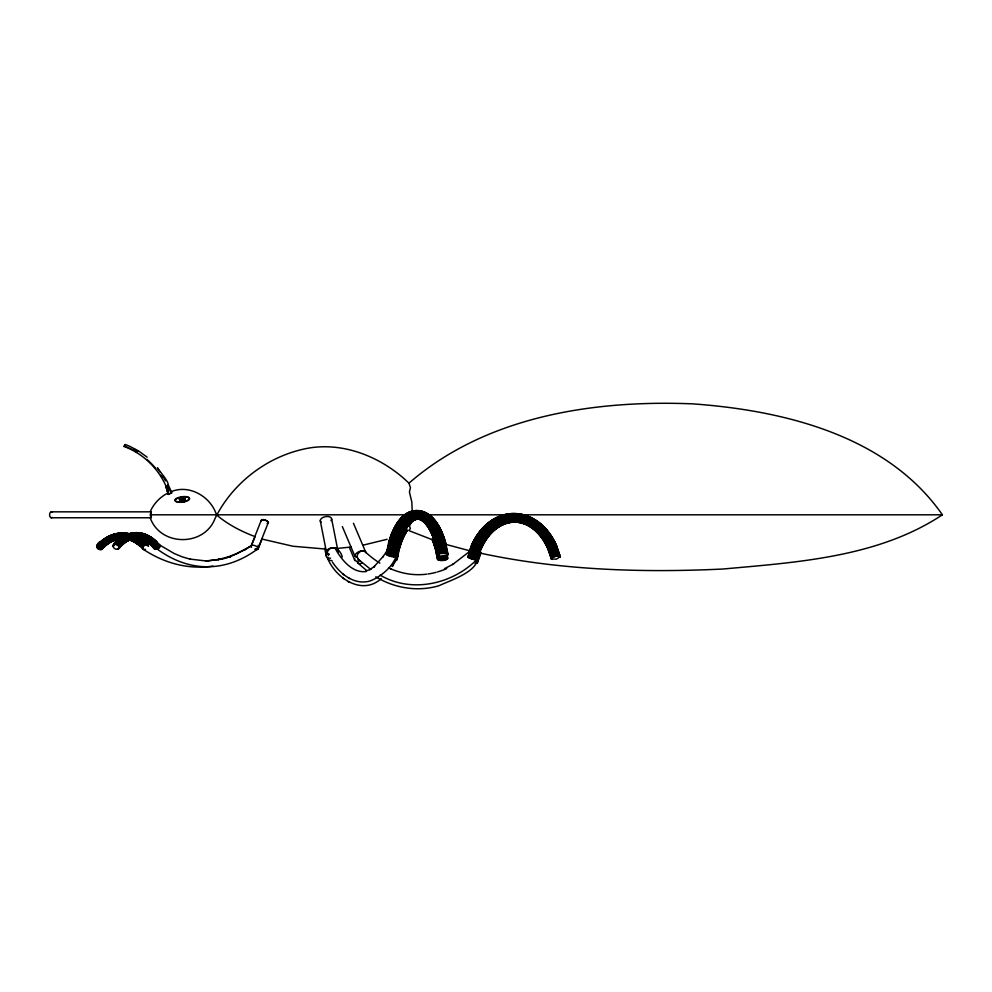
<?xml version="1.0" encoding="UTF-8"?>
<svg xmlns="http://www.w3.org/2000/svg" width="992" height="992" viewBox="0 0 992 992"><rect width="100%" height="100%" fill="white"/><g stroke="black" fill="none" stroke-linecap="round" stroke-linejoin="round"><path stroke-width="1.49" d="M153.958 548.365L153.785 547.113M147.87 542.438A57.127 33.716 90 0 1 151.02 545.154L154.355 548.812L156.414 549.258L159.737 547.076L159.762 545.253L158.088 544.348M527.707 516.82A62.756 46.178 -90 0 1 556.524 545.513L560.344 556.611L556.376 559.178L551.292 558.918L547.609 547.844A58.23 42.842 -90 0 0 474.176 547.844L470.493 558.521L475.54 559.575L477.636 559.178L481.356 548.216A57.511 42.309 -90 0 1 500.675 525.152M129.53 539.412A57.238 38.093 -90 0 1 139.364 545.389L143.431 549.419C140.219 546.84 147.684 542.227 148.552 546.257L148.106 545.836M475.255 563.617L477.412 563.022L475.689 561.323M397.073 554.962C396.267 558.26 388.393 556.524 386.235 554.144L388.666 542.649A62.533 28.26 -90 0 1 437.1 542.649L439.456 553.722C432.661 561.807 462.458 551.168 439.456 553.722M386.52 554.602L388.827 543.715A60.438 27.317 90 0 1 435.637 543.715L437.943 554.602M387.178 552.482L388.442 546.493M387.165 555.074L389.447 544.298A59.309 26.809 90 0 1 435.389 544.298L437.67 555.074M388.12 555.532L390.389 544.856A58.23 26.313 -90 0 1 435.5 544.856L437.757 555.532M389.335 555.942L391.58 545.352A57.263 25.879 90 0 1 435.947 545.352M395.994 556.438L398.214 545.96A56.098 25.358 -90 0 1 417.334 519.064M397.271 553.263L398.511 547.423A60.723 27.441 90 0 1 404.649 531.737M396.8 556.19L399.082 545.464M397.271 555.842L399.627 544.72A58.503 26.437 -90 0 1 414.78 518.766M396.577 560.034L396.974 554.726C399.602 556.45 394.766 560.53 396.577 560.034L399.144 548.006A59.594 26.933 90 0 1 405.158 532.605M397.048 559.686L399.404 548.576A58.503 26.437 -90 0 1 406.757 531.018M387.078 550.126C386.049 553.238 389.149 556.376 392.175 556.487A55.998 25.308 -90 0 1 423.758 521.519M156.414 549.258A56.085 33.108 -90 0 0 117.49 549.258C111.86 549.692 111.935 542.835 116.994 541.186A61.727 36.431 -90 0 1 139.016 533.25M117.49 549.258C121.694 548.043 116.721 542.934 113.931 544.546M100.155 549.605A56.085 37.324 90 0 1 118.197 539.189A56.234 37.423 -90 0 0 101.531 549.469C95.393 550.337 95.455 543.157 101.035 541.471A61.789 41.118 -90 0 1 128.749 534.13M101.531 549.469L105.846 544.906A57.809 38.477 -90 0 1 109.43 542.165M478.169 556.214C478.975 559.922 474.027 560.666 471.882 558.558C466.922 555.656 469.638 550.064 471.485 546.195M470.493 558.521L467.889 557.12L471.671 546.146A61.541 45.272 90 0 1 549.27 546.146L553.065 557.12L551.292 558.521M468.497 557.591L472.242 546.704A60.438 44.466 90 0 1 548.464 546.704L552.222 557.591M469.39 558.062L473.097 547.286A59.309 43.636 90 0 1 547.894 547.286L551.614 558.062M471.758 558.918L475.404 548.34A57.263 42.123 -90 0 1 515.828 520.874A57.263 42.123 -90 0 1 551.292 558.918M477.226 559.426L481.108 547.708A58.503 43.04 -90 0 1 489.118 534.465M476.582 561.794L479.396 553.623M477.003 563.282L480.624 552.804M477.412 563.022L481.046 552.494M150.375 514.042L151.268 511.946M251.088 546.009L261.231 520.366M258.639 546.976L268.212 522.759M251.112 546.294L255.229 536.325M258.056 548.799L262.173 538.817M124 446.512L124.769 444.676M124.645 446.338L125.414 444.503L130.039 446.437L138.954 451.248L147.151 457.188M157.827 467.976C158.931 471.237 173.327 485.77 166.11 485.956M167.214 485.46L171.306 493.074L168.293 494.376L169.731 493.557M150.375 511.314C153.958 503.316 160.406 496.682 168.293 492.875M151.044 512.244L151.354 517.774L51.286 517.774M411.841 521.172L409.423 526.206L410.44 528.401L408.94 530.621L435.302 540.876M432.388 539.698A59.309 26.809 90 0 1 435.166 548.154L437.534 559.389C439.506 561.708 450.219 560.282 446.598 557.144M382.627 557.355L388.591 548.39M392.832 565.539L392.224 566.531L397.358 558.198M375.794 576.811C394.518 588.219 417.806 592.026 438.948 585.726C449.649 580.68 476.284 572.285 477.586 558.88M383.247 556.351L373.711 567.102L374.691 566.258L369.731 569.644L370.971 569.086L365.936 571.119M113.051 545.352L116.448 541.533A61.318 36.196 90 0 1 130.758 533.646M112.902 545.922L115.915 542.612M114.613 544.36L117.676 540.987A61.95 36.568 90 0 1 143.555 534.043M112.976 546.555L115.965 543.256M115.382 544.348L118.445 540.975A61.963 36.58 90 0 1 151.615 538.036M116.213 544.496L119.263 541.136A61.789 36.468 90 0 1 155.732 541.136L159.972 545.798M117.019 544.806L120.057 541.458A61.417 36.245 90 0 1 156.314 541.458L159.762 545.253M117.763 545.253L120.788 541.917A60.884 35.935 90 0 1 156.736 541.917M118.383 545.798L121.396 542.488A60.227 35.551 90 0 1 156.959 542.488M118.854 546.418L121.855 543.132A59.483 35.104 90 0 1 156.959 543.132L159.96 546.418M119.139 547.076L122.103 543.802A58.702 34.646 90 0 1 156.761 543.802L159.737 547.076M119.201 547.696L122.152 544.447A57.958 34.212 90 0 1 156.364 544.447L159.328 547.696M96.757 545.588L100.527 541.793A61.417 40.87 -90 0 1 128.067 534.49M96.608 546.146L101.68 541.31A61.963 41.23 -90 0 1 129.468 533.956M96.67 546.766L100.043 543.467A59.483 39.581 -90 0 1 123.975 535.816M96.918 547.41L100.266 544.137A58.702 39.072 -90 0 1 123.888 536.585M97.352 548.043L100.688 544.794A57.958 38.564 -90 0 1 122.661 537.168M102.461 547.534L104.135 545.898M469.7 551.378L452.625 564.535L453.518 564.002L444.478 568.689M477.35 559.066C452.65 584.313 411.407 593.6 380.134 575.1M412.25 512.008L411.841 502.076L409.423 491.995L410.44 487.618L408.94 483.178C485.993 416.156 593.923 399.776 692.862 403.868C783.99 410.452 887.232 435.55 942.4 514.811C878.218 557.33 797.506 562.253 722.945 569.024C641.427 572.905 558.918 570.251 478.95 552.842M396.986 555.309L393.564 556.772M171.951 492.9L168.367 485.175L167.722 485.572M381.288 578.596C361.931 596.18 335.122 577.815 327.224 557.442M255.242 549.109L258.478 548.13L258.094 545.34M251.658 545.364L245.334 549.605L245.917 549.221L229.809 556.896L230.528 556.673L222.282 559.091L205.604 561.026L206.386 561.001L189.708 559.066L190.452 559.252L182.206 556.834L174.071 553.462L157.505 543.703M251.67 545.674L236.431 553.796L227.366 557.169L228.048 556.996L218.166 559.587L218.86 559.401L206.906 561.001M477.127 562.91L475.317 563.431M118.172 549.072A56.308 33.232 90 0 1 154.33 545.873L157.232 549.084L159.476 546.778L158.832 544.211M165.937 486.192L168.367 494.4L165.9 486.204L168.355 485.162M362.402 562.91L361.187 563.406A6.336 4.166 -49.2 0 1 357.976 563.096L356.872 561.509M553.065 557.12L557.591 555.966L560.344 556.611M170.116 493.396L171.306 493.074M171.752 491.437C189.794 484.294 210.949 496.942 216.467 514.811C227.416 524.198 240.349 530.968 253.766 536.126M387.103 539.288L363.047 545.166M97.6 544.831L98.964 544.695M144.758 549.618L145.514 549.444C139.066 550.758 144.584 540.454 147.944 545.191L144.262 541.52A61.727 41.081 -90 0 0 140.43 538.582M351.118 547.026L337.392 548.427M51.286 511.835L151.354 511.835M150.176 514.811L406.298 514.811M427.713 514.811L508.772 514.811M519.461 514.811L942.4 514.811M325.029 549.01L292.9 546.232L262.954 539.288M342.265 557.02C341.112 550.982 333.672 543.938 328.414 550.126A4.762 3.881 -31.6 0 0 327.447 553.586L328.6 555.582M366.16 552.792C364.969 549.295 360.183 550.783 358.509 553.114A4.762 3.137 -49.2 0 0 356.996 556.574L358.199 559.252L370.239 569.011M469.972 550.845L446.549 544.583M131.948 538.693A56.234 33.195 -90 0 1 154.913 549.109L155.632 549.283A56.073 33.096 -90 0 0 129.295 539.797A56.308 37.473 -90 0 1 140.145 546.22M332.382 562.018C340.33 574.145 354.417 585.305 369.694 581.064C381.833 576.736 396.651 563.617 397.197 550.882M388.591 567.697L391.183 569.036M133.92 448.868L138.297 451.422M343.12 574.194L344.212 574.951M348.341 577.766L349.457 578.534M348.118 581.622L349.234 582.391M342.897 578.051L343.988 578.807M357.976 563.096L366.544 570.487M408.94 483.178C381.697 456.68 341.422 440.374 303.453 449.153C265.769 457.56 232.227 483.761 215.115 518.308C204.55 546.679 160.94 546.679 150.375 518.308M148.168 545.216L144.733 541.868A61.318 40.808 -90 0 0 141.906 539.623M147.089 544.695L143.642 541.334A61.95 41.218 -90 0 0 139.798 538.383M147.126 544.868L145.154 542.946A60.078 39.978 -90 0 0 143.319 541.446M146.382 544.682L142.922 541.31A61.963 41.23 -90 0 0 139.078 538.371M145.068 543.591L147.076 545.563M145.601 544.831L142.166 541.471A61.789 41.118 -90 0 0 138.334 538.532M144.832 545.141L141.397 541.793A61.417 40.87 -90 0 0 137.59 538.867M144.113 545.588L140.69 542.252A60.884 40.511 -90 0 0 134.292 537.763M143.493 546.146L140.095 542.822A60.227 40.077 -90 0 0 133.759 538.383M143.009 546.766L139.636 543.467A59.483 39.581 -90 0 0 132.072 538.408M142.699 547.41L139.351 544.137A58.702 39.072 -90 0 0 131.886 539.14M142.588 548.043L139.252 544.794A57.958 38.564 -90 0 0 131.886 539.859M156.674 542.798L155.025 540.975A61.963 36.58 90 0 0 152.768 538.941M158.745 548.266L155.806 545.042A57.238 33.79 90 0 0 119.052 548.266M158.026 548.737L155.112 545.526A56.693 33.468 90 0 0 118.705 548.737M153.748 547.82L150.796 544.571A57.809 34.125 90 0 0 145.415 540.305M154.355 548.812L150.784 543.926A58.553 34.559 90 0 0 148.664 542.004M327.633 558.521L329.418 560.108A6.336 5.171 -31.6 0 0 332.047 560.629M157.17 468.15L160.233 472.192M467.889 557.12L471.522 545.203A63.352 46.612 90 0 1 551.403 545.203L555.26 556.363M163.023 476.42L165.515 480.835M151.119 517.378L150.375 515.58M165.9 486.204L168.367 494.4M353.462 523.28L365.49 551.651M342.352 526.591L354.975 556.376M349.345 547.46L354.752 560.232M337.813 549.804L338.222 550.882A4.762 3.881 -31.6 0 1 338.272 552.048M560.344 557.008L556.19 545.116A63.525 46.736 -90 0 0 534.849 519.634M557.194 549.283L559.55 556.103M559.463 556.066L555.594 544.844A64.058 47.132 90 0 0 511.041 514.042M558.62 555.954L554.739 544.707A64.319 47.318 90 0 0 495.256 518.915M557.591 555.966L553.722 544.732A64.282 47.294 -90 0 0 494.264 518.94M556.45 556.103L552.581 544.893A63.947 47.046 90 0 0 471.944 544.893M554.106 556.71L550.275 545.625A62.533 46.004 -90 0 0 471.423 545.625M166.532 485.981L168.181 491.474L166.557 486.03M258.466 546.542L257.982 549.097L255.291 549.382A3.708 1.538 22.5 0 0 257.486 549.407L257.982 549.097A3.708 1.538 22.5 0 0 257.684 547.844M448.086 554.478L445.668 543.021A61.802 27.925 -90 0 0 428.569 514.935M447.826 554.962L445.222 542.525A62.756 28.359 -90 0 0 420.918 512.108M446.822 553.3L444.453 542.128A63.525 28.706 90 0 0 419.852 511.339M446.908 553.747L447.863 558.335M446.76 554.702L447.59 558.806M445.792 553.077L443.424 541.855A64.058 28.954 90 0 0 415.636 511.14M446.14 555.26L446.995 559.277M445.123 555.148L446.09 559.686M444.577 552.966L442.196 541.719A64.319 29.066 -90 0 0 411.345 511.909M443.238 552.978L440.857 541.744A64.282 29.053 -90 0 0 404.339 515.964M441.874 553.114L439.506 541.917A63.947 28.904 -90 0 0 398.003 522.734M440.584 553.375L438.228 542.215A63.352 28.632 -90 0 0 392.683 531.811M438.551 554.144L436.22 543.157A61.541 27.813 90 0 0 388.554 543.157M435.414 547.572L437.534 559.389M331.65 518.952L337.788 550.163A5.766 3.212 -11.1 0 0 329.096 548.663A5.766 3.212 -11.1 0 0 329.406 554.255M320.267 520.688L326.405 551.899M324.719 548.316L326.182 555.743M213.032 566.085A210.205 139.215 90 0 1 143.406 549.382M251.472 547.249A3.708 1.538 22.5 0 1 251.274 545.935M262.545 520.192A3.298 1.364 22.5 0 1 267.332 521.271A3.298 1.364 22.5 0 1 267.133 523.516A3.708 1.587 21.6 0 0 265.819 520.316A3.708 1.587 21.6 0 0 261.293 520.825M52.117 517.378A2.964 1.686 -90 0 1 49.6 514.811A2.964 1.686 -90 0 1 52.117 512.244M124.05 446.4A75.156 75.156 0 0 1 166.024 486.142M99.386 549.419A56.308 37.473 -90 0 1 120.106 538.706M129.927 539.946A56.693 37.733 -90 0 1 139.674 545.873M98.63 549.072A56.693 37.733 -90 0 1 120.801 538.259M97.935 548.613A57.238 38.093 -90 0 1 122.971 537.85M100.006 542.822A60.227 40.077 -90 0 1 127.013 535.668M100.167 542.252A60.884 40.511 -90 0 1 127.472 535.023M115.866 533.969A61.95 41.218 -90 0 1 130.188 533.969M106.256 538.383A61.95 41.218 -90 0 1 109.269 536.585M110.286 536.064A61.95 41.218 -90 0 1 114.452 534.378M125.153 533.287A61.727 41.081 -90 0 1 130.857 534.192M116.585 534.192A61.727 41.081 -90 0 1 119.424 533.584M124.335 533.646A61.318 40.808 -90 0 1 128.6 533.994M142.228 540.132A60.76 40.436 -90 0 1 145.043 542.351M129.865 540.107A56.085 37.324 90 0 1 140.765 546.406M130.584 540.132A56.073 37.312 -90 0 1 134.354 541.644M100.886 549.618A56.073 37.312 -90 0 1 118.928 539.214M102.362 548.712A57.127 38.018 -90 0 1 111.687 541.272M112.939 540.615A57.127 38.018 -90 0 1 116.783 539.065M102.027 549.159A56.606 37.671 -90 0 1 116.337 539.586M124.694 446.226A75.156 75.156 0 0 1 133.684 450.331M134.763 450.926A75.156 75.156 0 0 1 136.908 452.178M146.903 459.42A75.156 75.156 0 0 1 155.583 468.199M160.754 475.143A75.156 75.156 0 0 1 162.08 477.226M180.978 498.492A2.889 1.004 -7.7 0 1 185.095 498.79A2.889 1.004 -7.7 0 1 181.573 500.303A2.889 1.004 -7.7 0 1 179.874 498.964M184.686 499.906A2.889 1.004 -7.7 0 1 182.863 500.551M180.879 497.29A7.328 2.542 -7.7 0 1 189.36 499.385A7.328 2.542 -7.7 0 1 177.766 502.163A7.328 2.542 -7.7 0 1 179.081 497.711M185.07 500.402A2.889 1.004 -7.7 0 1 184.4 501.692M473.072 559.252A56.507 41.577 -90 0 1 542.835 539.45M543.641 540.677A56.507 41.577 -90 0 1 551.589 559.252M474.35 559.463A55.998 41.205 -90 0 1 539.995 535.234M541.793 537.453A55.998 41.205 -90 0 1 547.274 546.232M548.576 548.998A55.998 41.205 -90 0 1 550.114 552.792M551.019 555.433A55.998 41.205 -90 0 1 552.184 559.463M505.56 515.146A64.058 47.132 90 0 1 508.288 514.476M518.878 514.426A63.525 46.736 -90 0 1 522.995 515.009M525.698 515.666A63.525 46.736 -90 0 1 533.584 518.915M490.296 522.338A64.319 47.318 90 0 1 492.739 520.527M491.052 532.22A58.503 43.04 -90 0 1 493.061 530.162M481.269 548.638A56.68 41.701 90 0 1 508.487 522.362M512.715 521.47A56.68 41.701 90 0 1 515.58 521.197M480.835 548.936A56.098 41.28 90 0 1 516.212 521.755M476.507 559.55A55.8 41.044 -90 0 1 522.288 522.896M523.664 523.255A55.8 41.044 -90 0 1 531.7 526.74M475.528 559.575A55.763 41.019 -90 0 1 530.695 526.764M541.793 536.511A55.763 41.019 -90 0 1 543.529 538.78M473.965 541.942A64.282 47.294 -90 0 1 475.379 539.239M476.892 536.647A64.282 47.294 -90 0 1 478.504 534.167M481.988 529.554A64.282 47.294 -90 0 1 492.999 519.721M357.442 557.368A5.766 2.691 -23 0 1 357.616 552.346A5.766 2.691 -23 0 1 365.651 552.346M446.71 568.59A156.178 102.164 -90 0 1 437.422 571.962M436.083 572.334A156.178 102.164 -90 0 1 427.974 573.996M426.622 574.182A156.178 102.164 -90 0 1 390.191 568.59M379.886 563.134A156.178 102.164 -90 0 1 364.138 550.783M359.129 559.662A6.336 4.166 -49.2 0 1 358.199 559.252M540.541 524.508A61.802 45.471 -90 0 1 556.537 546.009M543.839 528.339A60.723 44.677 90 0 1 545.935 530.497M548.911 534.043A60.723 44.677 90 0 1 553.697 541.372M436.331 546.79A57.263 25.879 90 0 1 438.191 555.929M390.724 556.264A56.507 25.544 -90 0 1 428.755 527.496M429.623 528.798A56.507 25.544 -90 0 1 432.958 535.06M399.516 545.228A57.511 25.99 90 0 1 415.437 519.101M399.032 545.662A56.68 25.618 90 0 1 415.76 519.374M420.013 519.163A55.8 25.209 -90 0 1 422.592 519.746M394.89 556.562A55.8 25.209 -90 0 1 418.711 519.089M393.588 556.586A55.763 25.197 -90 0 1 422.542 520.304M389.534 540.838A63.352 28.632 -90 0 1 392.187 533.014M399.367 544.149A59.594 26.933 90 0 1 402.69 534.353M403.322 532.89A59.594 26.933 90 0 1 406.112 527.484M406.844 526.281A59.594 26.933 90 0 1 408.704 523.602M438.042 526.281A59.594 26.933 90 0 1 441.564 532.89M442.209 534.353A59.594 26.933 90 0 1 445.532 544.149M321.123 522.189A5.766 3.212 -11.1 0 1 325.773 516.584A5.766 3.212 -11.1 0 1 330.981 520.688M366.197 571.528A156.178 54.324 90 0 1 334.788 547.795M433.244 519.213A60.723 27.441 90 0 1 445.78 543.566M478.342 556.748A55.8 41.044 -90 0 1 479.88 552.953M359.91 560.765A5.766 2.691 -23 0 1 354.814 558.732M399.292 549.084A57.511 25.99 90 0 1 406.509 531.836M399.206 548.105A56.68 25.618 90 0 1 407.7 529.964M444.118 555.408A56.68 25.618 90 0 1 444.949 560.034M442.829 555.681A56.098 25.358 -90 0 1 443.66 560.294M405.034 532.977A56.098 25.358 -90 0 1 406.782 530.46M330.572 558.223A5.766 3.212 -11.1 0 1 326.852 554.02M432.524 539.784A57.263 25.879 -90 0 1 437.968 559.786M433.343 540.305A56.507 25.544 -90 0 1 438.724 560.108M434.409 540.665A55.998 25.308 90 0 1 437.137 548.464M438.6 554.218A55.998 25.308 90 0 1 439.754 560.331M440.15 555.842A55.763 25.197 -90 0 1 440.969 560.443M441.477 555.818A55.8 25.209 -90 0 1 442.308 560.418M432.028 539.14A58.23 26.313 -90 0 1 435.277 548.712M432.574 538.954A60.438 27.317 90 0 1 434.992 546.071M257.498 549.047A210.205 124.794 90 0 1 157.207 549.047M251.46 546.976A3.708 1.587 21.6 0 1 253.295 545.24A3.708 1.587 21.6 0 1 257.932 547.782A3.708 1.587 21.6 0 1 255.291 549.072M125.947 541.31A56.073 33.096 -90 0 1 128.166 540.231M138.843 538.048A57.127 33.716 90 0 1 141.162 538.743M142.315 539.189A57.127 33.716 90 0 1 146.791 541.657M131.229 538.321A56.606 33.418 90 0 1 133.56 538.048M135.892 538.048A56.606 33.418 90 0 1 151.441 545.612M144.807 534.527A61.95 36.568 90 0 1 147.262 535.73M140.281 533.51A61.727 36.431 -90 0 1 142.786 534.254M116.076 542.016A60.76 35.861 90 0 1 129.022 534.465M130.262 534.204A60.76 35.861 90 0 1 132.767 533.907M123.876 536.883A60.078 35.464 90 0 1 126.269 535.866M178.225 501.853A7.328 2.542 -7.7 0 0 189.509 498.542A7.328 2.542 -7.7 0 0 179.031 497.339A7.328 2.542 -7.7 0 0 178.225 501.853M180.618 499.881A2.889 1.004 -7.7 0 0 185.058 498.579A2.889 1.004 -7.7 0 0 180.928 498.108A2.889 1.004 -7.7 0 0 180.618 499.881"/></g></svg>
